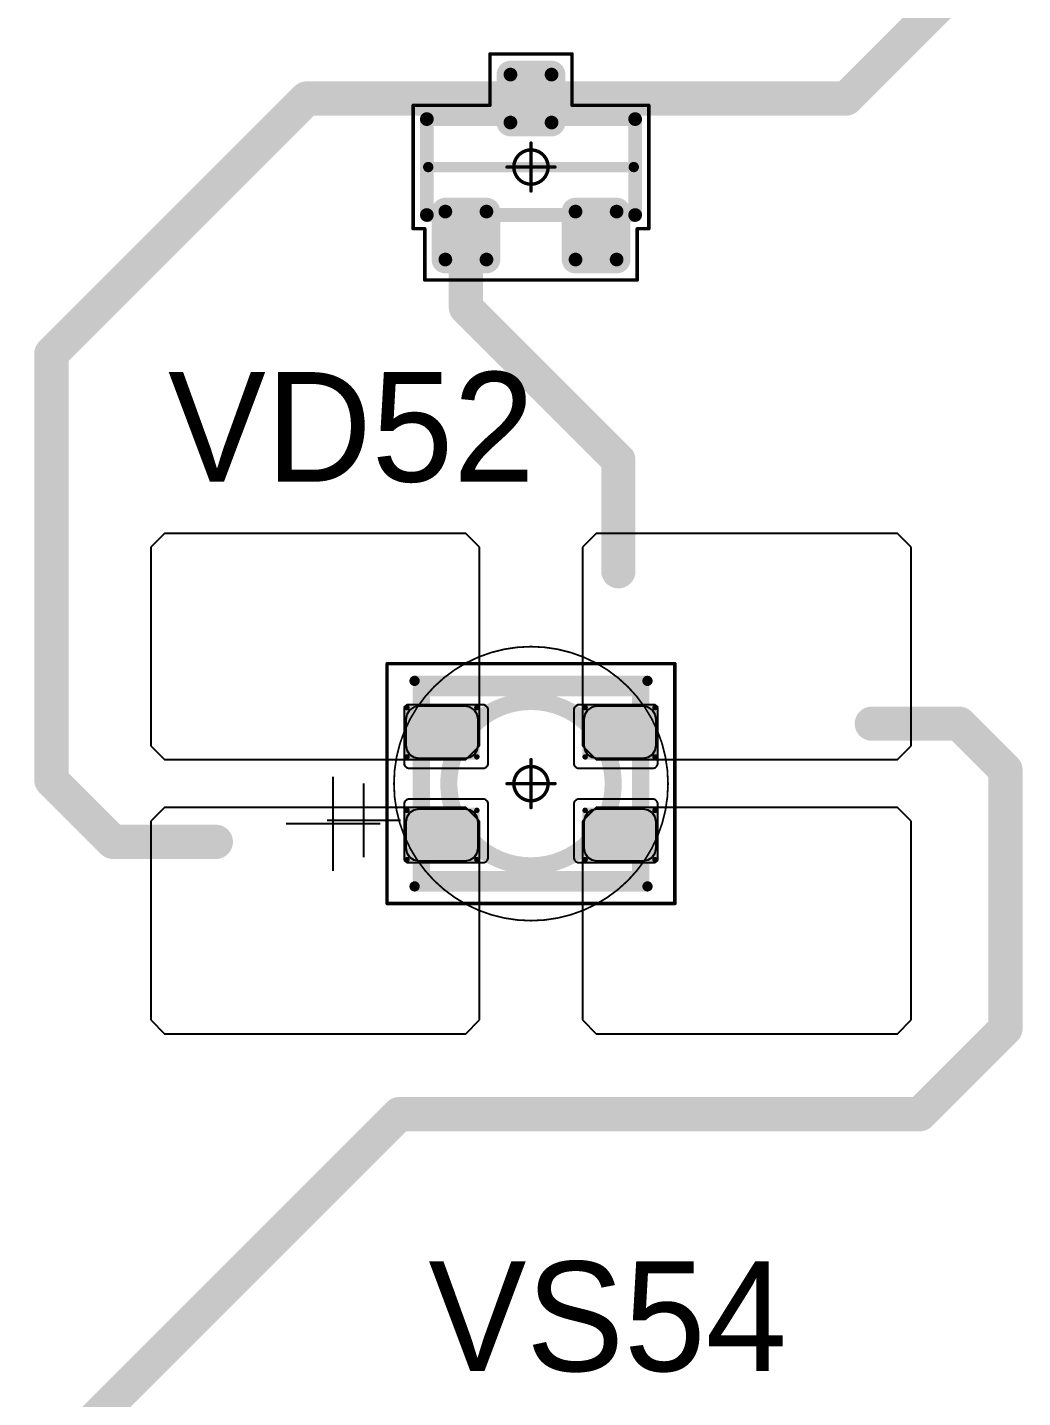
# Model space of a CAD drawing. Header units: millimetres. Extents: x 0 to 400, y 0 to 514.
# Drawn here: x 212.65 to 227.17, y 463.54 to 483.54 of the extents above; entities that cross this region are included whole.
import ezdxf

# ---------------------------------------------------------------- set-up
doc = ezdxf.new("R2010")
doc.units = ezdxf.units.MM
for name, color, linetype in [('Mechanical13', 56, 'Continuous'), ('Mechanical15', 56, 'Continuous'), ('Mechanical2', 216, 'Continuous'), ('TopLayer', 1, 'Continuous'), ('TopOverlay', 2, 'Continuous'), ('TopPaste', 8, 'Continuous'), ('TopSolder', 216, 'Continuous')]:
    doc.layers.add(name, color=color, linetype=linetype)

# ---------------------------------------------------------------- blocks, each defined once
blk = doc.blocks.new('SOT23_130')
at = {"layer": 'Mechanical13', "const_width": 0.2}
for points in [[(-0.7, 1.52), (0.7, 1.52)], [(-0.7, 1.52), (-0.7, -1.52)], [(0.7, 1.52), (0.7, -1.52)], [(-0.7, -1.52), (0.7, -1.52)]]:
    blk.add_lwpolyline(points, dxfattribs=at)
at = {"layer": 'Mechanical13', "const_width": 0.1}
for points in [[(-0.75, 1.52, 1), (-0.65, 1.52, 1)], [(-0.75, 1.52, 1), (-0.65, 1.52, 1)], [(0.65, 1.52, 1), (0.75, 1.52, 1)], [(0.65, 1.52, 1), (0.75, 1.52, 1)], [(-0.75, -1.52, 1), (-0.65, -1.52, 1)], [(-0.75, -1.52, 1), (-0.65, -1.52, 1)], [(0.65, -1.52, 1), (0.75, -1.52, 1)], [(0.65, -1.52, 1), (0.75, -1.52, 1)]]:
    blk.add_lwpolyline(points, format="xyb", close=True, dxfattribs=at)
at = {"layer": 'Mechanical15', "const_width": 0.05}
for points in [[(-0.9, 1.72), (-0.9, 1.55)], [(-0.9, 1.72), (0.9, 1.72)], [(0.9, 1.72), (0.9, 0.6)], [(-1.65, 1.55), (-1.65, -1.55)], [(-1.65, 1.55), (-0.9, 1.55)], [(0.9, 0.6), (1.65, 0.6)], [(1.65, 0.6), (1.65, -0.6)], [(0, 0.35), (0, -0.35)], [(-0.35, 0), (0.35, 0)], [(0.9, -0.6), (1.65, -0.6)], [(0.9, -0.6), (0.9, -1.72)], [(-1.65, -1.55), (-0.9, -1.55)], [(-0.9, -1.55), (-0.9, -1.72)], [(-0.9, -1.72), (0.9, -1.72)]]:
    blk.add_lwpolyline(points, dxfattribs=at)
at = {"layer": 'Mechanical15'}
for points, const_width in [([(-0.913, 1.72, 1), (-0.888, 1.72, 1)], 0.025), ([(-0.913, 1.72, 1), (-0.888, 1.72, 1)], 0.025), ([(0.888, 1.72, 1), (0.913, 1.72, 1)], 0.025), ([(0.888, 1.72, 1), (0.913, 1.72, 1)], 0.025), ([(-1.662, 1.55, 1), (-1.637, 1.55, 1)], 0.025), ([(-1.662, 1.55, 1), (-1.637, 1.55, 1)], 0.025), ([(-0.913, 1.55, 1), (-0.888, 1.55, 1)], 0.025), ([(-0.913, 1.55, 1), (-0.888, 1.55, 1)], 0.025), ([(0.888, 0.6, 1), (0.913, 0.6, 1)], 0.025), ([(0.888, 0.6, 1), (0.913, 0.6, 1)], 0.025), ([(1.637, 0.6, 1), (1.662, 0.6, 1)], 0.025), ([(1.637, 0.6, 1), (1.662, 0.6, 1)], 0.025), ([(0.25, 0, 1), (-0.25, 0, 1)], 0.05), ([(-0.012, 0.35, 1), (0.012, 0.35, 1)], 0.025), ([(-0.362, 0, 1), (-0.337, 0, 1)], 0.025), ([(-0.262, 0, 1), (-0.238, 0, 1)], 0.025), ([(0.238, 0, 1), (0.262, 0, 1)], 0.025), ([(0.337, 0, 1), (0.362, 0, 1)], 0.025), ([(-0.012, -0.35, 1), (0.012, -0.35, 1)], 0.025), ([(0.888, -0.6, 1), (0.913, -0.6, 1)], 0.025), ([(0.888, -0.6, 1), (0.913, -0.6, 1)], 0.025), ([(1.637, -0.6, 1), (1.662, -0.6, 1)], 0.025), ([(1.637, -0.6, 1), (1.662, -0.6, 1)], 0.025), ([(-1.662, -1.55, 1), (-1.637, -1.55, 1)], 0.025), ([(-1.662, -1.55, 1), (-1.637, -1.55, 1)], 0.025), ([(-0.913, -1.55, 1), (-0.888, -1.55, 1)], 0.025), ([(-0.913, -1.55, 1), (-0.888, -1.55, 1)], 0.025), ([(-0.913, -1.72, 1), (-0.888, -1.72, 1)], 0.025), ([(-0.913, -1.72, 1), (-0.888, -1.72, 1)], 0.025), ([(0.888, -1.72, 1), (0.913, -1.72, 1)], 0.025), ([(0.888, -1.72, 1), (0.913, -1.72, 1)], 0.025)]:
    blk.add_lwpolyline(points, format="xyb", close=True, dxfattribs=dict(at, const_width=const_width))
at = {"layer": 'TopLayer', "const_width": 0.1}
for points in [[(-1.4, 1.25, 1), (-1.3, 1.25, 1)], [(-0.7, 1.25, 1), (-0.6, 1.25, 1)], [(-1.4, 0.65, 1), (-1.3, 0.65, 1)], [(-0.7, 0.65, 1), (-0.6, 0.65, 1)], [(0.6, 0.3, 1), (0.7, 0.3, 1)], [(1.3, 0.3, 1), (1.4, 0.3, 1)], [(0.6, -0.3, 1), (0.7, -0.3, 1)], [(1.3, -0.3, 1), (1.4, -0.3, 1)], [(-1.4, -0.65, 1), (-1.3, -0.65, 1)], [(-0.7, -0.65, 1), (-0.6, -0.65, 1)], [(-1.4, -1.25, 1), (-1.3, -1.25, 1)], [(-0.7, -1.25, 1), (-0.6, -1.25, 1)]]:
    blk.add_lwpolyline(points, format="xyb", close=True, dxfattribs=at)
at = {"layer": 'TopLayer'}
for points in [[(-1.45, 1.25), (-1.45, 0.65), (-0.55, 1.25), (-0.55, 0.65)], [(-1.35, 1.35), (-1.35, 0.55), (-0.65, 1.35), (-0.65, 0.55)], [(0.65, 0.4), (0.65, -0.4), (1.35, 0.4), (1.35, -0.4)], [(0.55, 0.3), (0.55, -0.3), (1.45, 0.3), (1.45, -0.3)], [(-1.35, -0.55), (-1.35, -1.35), (-0.65, -0.55), (-0.65, -1.35)], [(-1.45, -0.65), (-1.45, -1.25), (-0.55, -0.65), (-0.55, -1.25)]]:
    blk.add_solid(points, dxfattribs=at)
at = {"layer": 'TopOverlay', "const_width": 0.15}
blk.add_lwpolyline([(0, 1.5), (0, -1.5)], dxfattribs=at)
at = {"layer": 'TopOverlay', "const_width": 0.075}
for points in [[(-0.038, 1.5, 1), (0.038, 1.5, 1)], [(-0.038, -1.5, 1), (0.038, -1.5, 1)]]:
    blk.add_lwpolyline(points, format="xyb", close=True, dxfattribs=at)
at = {"layer": 'TopPaste', "const_width": 0.075}
for points in [[(-1.387, 1.25, 1), (-1.313, 1.25, 1)], [(-0.687, 1.25, 1), (-0.613, 1.25, 1)], [(-1.387, 0.65, 1), (-1.313, 0.65, 1)], [(-0.687, 0.65, 1), (-0.613, 0.65, 1)], [(0.613, 0.3, 1), (0.687, 0.3, 1)], [(1.313, 0.3, 1), (1.387, 0.3, 1)], [(0.613, -0.3, 1), (0.687, -0.3, 1)], [(1.313, -0.3, 1), (1.387, -0.3, 1)], [(-1.387, -0.65, 1), (-1.313, -0.65, 1)], [(-0.687, -0.65, 1), (-0.613, -0.65, 1)], [(-1.387, -1.25, 1), (-1.313, -1.25, 1)], [(-0.687, -1.25, 1), (-0.613, -1.25, 1)]]:
    blk.add_lwpolyline(points, format="xyb", close=True, dxfattribs=at)
at = {"layer": 'TopPaste'}
for points in [[(-1.425, 1.25), (-1.425, 0.65), (-0.575, 1.25), (-0.575, 0.65)], [(-1.35, 1.325), (-1.35, 0.575), (-0.65, 1.325), (-0.65, 0.575)], [(0.575, 0.3), (0.575, -0.3), (1.425, 0.3), (1.425, -0.3)], [(0.65, 0.375), (0.65, -0.375), (1.35, 0.375), (1.35, -0.375)], [(-1.35, -0.575), (-1.35, -1.325), (-0.65, -0.575), (-0.65, -1.325)], [(-1.425, -0.65), (-1.425, -1.25), (-0.575, -0.65), (-0.575, -1.25)]]:
    blk.add_solid(points, dxfattribs=at)
at = {"layer": 'TopSolder', "const_width": 0.202}
for points in [[(-1.451, 1.25, 1), (-1.249, 1.25, 1)], [(-0.751, 1.25, 1), (-0.549, 1.25, 1)], [(-1.451, 0.65, 1), (-1.249, 0.65, 1)], [(-0.751, 0.65, 1), (-0.549, 0.65, 1)], [(0.549, 0.3, 1), (0.751, 0.3, 1)], [(1.249, 0.3, 1), (1.451, 0.3, 1)], [(0.549, -0.3, 1), (0.751, -0.3, 1)], [(1.249, -0.3, 1), (1.451, -0.3, 1)], [(-1.451, -0.65, 1), (-1.249, -0.65, 1)], [(-0.751, -0.65, 1), (-0.549, -0.65, 1)], [(-1.451, -1.25, 1), (-1.249, -1.25, 1)], [(-0.751, -1.25, 1), (-0.549, -1.25, 1)]]:
    blk.add_lwpolyline(points, format="xyb", close=True, dxfattribs=at)
at = {"layer": 'TopSolder'}
for points in [[(-1.35, 1.452), (-1.35, 0.448), (-0.65, 1.452), (-0.65, 0.448)], [(-1.552, 1.25), (-1.552, 0.65), (-0.448, 1.25), (-0.448, 0.65)], [(0.65, 0.502), (0.65, -0.502), (1.35, 0.502), (1.35, -0.502)], [(0.448, 0.3), (0.448, -0.3), (1.552, 0.3), (1.552, -0.3)], [(-1.35, -0.448), (-1.35, -1.452), (-0.65, -0.448), (-0.65, -1.452)], [(-1.552, -0.65), (-1.552, -1.25), (-0.448, -0.65), (-0.448, -1.25)]]:
    blk.add_solid(points, dxfattribs=at)
blk = doc.blocks.new('E65F_303')
at = {"layer": 'Mechanical13'}
for p, q in [((2.441, 1.071), (2.441, 0)), ((1.905, 0.536), (2.976, 0.536))]:
    blk.add_line(p, q, dxfattribs=at)
at = {"layer": 'Mechanical13', "const_width": 0.25}
for points in [[(-1.6, 1.4), (-1.6, -1.4)], [(1.6, 1.4), (-1.6, 1.4)], [(1.6, 1.4), (1.6, -1.4)], [(1.6, -1.4), (-1.6, -1.4)]]:
    blk.add_lwpolyline(points, dxfattribs=at)
at = {"layer": 'Mechanical13'}
for points, const_width in [([(-1.663, 1.4, 1), (-1.538, 1.4, 1)], 0.125), ([(-1.663, 1.4, 1), (-1.538, 1.4, 1)], 0.125), ([(1.537, 1.4, 1), (1.662, 1.4, 1)], 0.125), ([(1.537, 1.4, 1), (1.662, 1.4, 1)], 0.125), ([(1.2, 0, 1), (-1.2, 0, 1)], 0.25), ([(-1.263, 0, 1), (-1.138, 0, 1)], 0.125), ([(1.137, 0, 1), (1.262, 0, 1)], 0.125), ([(-1.663, -1.4, 1), (-1.538, -1.4, 1)], 0.125), ([(-1.663, -1.4, 1), (-1.538, -1.4, 1)], 0.125), ([(1.537, -1.4, 1), (1.662, -1.4, 1)], 0.125), ([(1.537, -1.4, 1), (1.662, -1.4, 1)], 0.125)]:
    blk.add_lwpolyline(points, format="xyb", close=True, dxfattribs=dict(at, const_width=const_width))
at = {"layer": 'Mechanical15', "const_width": 0.05}
for points in [[(2.1, 1.75), (-2.1, 1.75)], [(-2.1, 1.75), (-2.1, -1.75)], [(2.1, 1.75), (2.1, -1.75)], [(0, 0.35), (0, -0.35)], [(0, 0.35), (0, -0.35)], [(0.35, 0), (-0.35, 0)], [(0.35, 0), (-0.35, 0)], [(2.1, -1.75), (-2.1, -1.75)]]:
    blk.add_lwpolyline(points, dxfattribs=at)
at = {"layer": 'Mechanical15'}
for points, const_width in [([(-2.113, 1.75, 1), (-2.088, 1.75, 1)], 0.025), ([(-2.113, 1.75, 1), (-2.088, 1.75, 1)], 0.025), ([(2.087, 1.75, 1), (2.112, 1.75, 1)], 0.025), ([(2.087, 1.75, 1), (2.112, 1.75, 1)], 0.025), ([(0.25, 0, 1), (-0.25, 0, 1)], 0.05), ([(0.25, 0, 1), (-0.25, 0, 1)], 0.05), ([(-0.013, 0.35, 1), (0.012, 0.35, 1)], 0.025), ([(-0.013, 0.35, 1), (0.012, 0.35, 1)], 0.025), ([(-0.363, 0, 1), (-0.338, 0, 1)], 0.025), ([(-0.363, 0, 1), (-0.338, 0, 1)], 0.025), ([(-0.263, 0, 1), (-0.238, 0, 1)], 0.025), ([(-0.263, 0, 1), (-0.238, 0, 1)], 0.025), ([(0.237, 0, 1), (0.262, 0, 1)], 0.025), ([(0.237, 0, 1), (0.262, 0, 1)], 0.025), ([(0.337, 0, 1), (0.362, 0, 1)], 0.025), ([(0.337, 0, 1), (0.362, 0, 1)], 0.025), ([(-0.013, -0.35, 1), (0.012, -0.35, 1)], 0.025), ([(-0.013, -0.35, 1), (0.012, -0.35, 1)], 0.025), ([(-2.113, -1.75, 1), (-2.088, -1.75, 1)], 0.025), ([(-2.113, -1.75, 1), (-2.088, -1.75, 1)], 0.025), ([(2.087, -1.75, 1), (2.112, -1.75, 1)], 0.025), ([(2.087, -1.75, 1), (2.112, -1.75, 1)], 0.025)]:
    blk.add_lwpolyline(points, format="xyb", close=True, dxfattribs=dict(at, const_width=const_width))
at = {"layer": 'TopLayer'}
for p, q in [((-5.35, 3.65), (-5.55, 3.45)), ((-0.95, 3.65), (-5.35, 3.65)), ((-5.35, 3.65), (-5.35, 3.65)), ((-0.75, 3.45), (-0.95, 3.65)), ((0.95, 3.65), (0.75, 3.45)), ((5.35, 3.65), (0.95, 3.65)), ((0.95, 3.65), (0.95, 3.65)), ((5.55, 3.45), (5.35, 3.65)), ((-5.55, 3.45), (-5.55, 3.45)), ((-5.55, 3.45), (-5.55, 0.55)), ((-0.75, 0.55), (-0.75, 3.45)), ((0.75, 3.45), (0.75, 3.45)), ((0.75, 3.45), (0.75, 0.55)), ((5.55, 0.55), (5.55, 3.45)), ((-5.55, 0.55), (-5.35, 0.35)), ((-0.95, 0.35), (-0.75, 0.55)), ((0.75, 0.55), (0.95, 0.35)), ((5.35, 0.35), (5.55, 0.55)), ((-5.35, 0.35), (-0.95, 0.35)), ((0.95, 0.35), (5.35, 0.35)), ((-5.35, -0.35), (-5.55, -0.55)), ((-0.95, -0.35), (-5.35, -0.35)), ((-5.35, -0.35), (-5.35, -0.35)), ((-0.75, -0.55), (-0.95, -0.35)), ((0.95, -0.35), (0.75, -0.55)), ((5.35, -0.35), (0.95, -0.35)), ((0.95, -0.35), (0.95, -0.35)), ((5.55, -0.55), (5.35, -0.35)), ((-5.55, -0.55), (-5.55, -0.55)), ((-5.55, -0.55), (-5.55, -3.45)), ((-0.75, -3.45), (-0.75, -0.55)), ((0.75, -0.55), (0.75, -0.55)), ((0.75, -0.55), (0.75, -3.45)), ((5.55, -3.45), (5.55, -0.55)), ((-5.55, -3.45), (-5.35, -3.65)), ((-0.95, -3.65), (-0.75, -3.45)), ((0.75, -3.45), (0.95, -3.65)), ((5.35, -3.65), (5.55, -3.45)), ((-5.35, -3.65), (-0.95, -3.65)), ((0.95, -3.65), (5.35, -3.65))]:
    blk.add_line(p, q, dxfattribs=at)
at = {"layer": 'TopLayer', "const_width": 0.04}
for points in [[(-1.83, 1.11, 1), (-1.79, 1.11, 1)], [(-0.81, 1.11, 1), (-0.77, 1.11, 1)], [(0.77, 1.11, 1), (0.81, 1.11, 1)], [(1.79, 1.11, 1), (1.83, 1.11, 1)], [(-1.83, 0.39, 1), (-1.79, 0.39, 1)], [(-0.81, 0.39, 1), (-0.77, 0.39, 1)], [(0.77, 0.39, 1), (0.81, 0.39, 1)], [(1.79, 0.39, 1), (1.83, 0.39, 1)], [(-1.83, -0.39, 1), (-1.79, -0.39, 1)], [(-0.81, -0.39, 1), (-0.77, -0.39, 1)], [(0.77, -0.39, 1), (0.81, -0.39, 1)], [(1.79, -0.39, 1), (1.83, -0.39, 1)], [(-1.83, -1.11, 1), (-1.79, -1.11, 1)], [(-0.81, -1.11, 1), (-0.77, -1.11, 1)], [(0.77, -1.11, 1), (0.81, -1.11, 1)], [(1.79, -1.11, 1), (1.83, -1.11, 1)]]:
    blk.add_lwpolyline(points, format="xyb", close=True, dxfattribs=at)
at = {"layer": 'TopLayer'}
for points in [[(-1.85, 1.11), (-1.85, 0.39), (-0.75, 1.11), (-0.75, 0.39)], [(-1.81, 1.15), (-1.81, 0.35), (-0.79, 1.15), (-0.79, 0.35)], [(0.75, 1.11), (0.75, 0.39), (1.85, 1.11), (1.85, 0.39)], [(0.79, 1.15), (0.79, 0.35), (1.81, 1.15), (1.81, 0.35)], [(-1.85, -0.39), (-1.85, -1.11), (-0.75, -0.39), (-0.75, -1.11)], [(-1.81, -0.35), (-1.81, -1.15), (-0.79, -0.35), (-0.79, -1.15)], [(0.75, -0.39), (0.75, -1.11), (1.85, -0.39), (1.85, -1.11)], [(0.79, -0.35), (0.79, -1.15), (1.81, -0.35), (1.81, -1.15)]]:
    blk.add_solid(points, dxfattribs=at)
at = {"layer": 'TopOverlay'}
for p, q in [((2.886, 1.271), (2.886, -0.1)), ((2.2, 0.586), (3.571, 0.586))]:
    blk.add_line(p, q, dxfattribs=at)
at = {"layer": 'TopOverlay', "const_width": 0.15}
for points in [[(1.7, 1.5), (-1.7, 1.5)], [(1.7, -1.5), (-1.7, -1.5)]]:
    blk.add_lwpolyline(points, dxfattribs=at)
at = {"layer": 'TopOverlay', "const_width": 0.075}
for points in [[(-1.738, 1.5, 1), (-1.663, 1.5, 1)], [(1.662, 1.5, 1), (1.737, 1.5, 1)], [(-1.738, -1.5, 1), (-1.663, -1.5, 1)], [(1.662, -1.5, 1), (1.737, -1.5, 1)]]:
    blk.add_lwpolyline(points, format="xyb", close=True, dxfattribs=at)
at = {"layer": 'TopPaste'}
for p, q in [((-1.814, 1.011), (-1.829, 0.938)), ((-1.773, 1.073), (-1.814, 1.011)), ((-1.711, 1.114), (-1.773, 1.073)), ((-1.638, 1.129), (-1.711, 1.114)), ((-0.963, 1.129), (-1.638, 1.129)), ((-0.889, 1.114), (-0.963, 1.129)), ((-0.827, 1.073), (-0.889, 1.114)), ((-0.786, 1.011), (-0.827, 1.073)), ((-0.771, 0.938), (-0.786, 1.011)), ((0.786, 1.011), (0.771, 0.938)), ((0.827, 1.073), (0.786, 1.011)), ((0.889, 1.114), (0.827, 1.073)), ((0.962, 1.129), (0.889, 1.114)), ((1.637, 1.129), (0.962, 1.129)), ((1.711, 1.114), (1.637, 1.129)), ((1.773, 1.073), (1.711, 1.114)), ((1.814, 1.011), (1.773, 1.073)), ((1.829, 0.938), (1.814, 1.011)), ((-1.829, 0.938), (-1.829, 0.563)), ((-0.771, 0.563), (-0.771, 0.938)), ((0.771, 0.938), (0.771, 0.563)), ((1.829, 0.563), (1.829, 0.938)), ((-1.829, 0.563), (-1.814, 0.489)), ((-1.814, 0.489), (-1.773, 0.427)), ((-1.773, 0.427), (-1.711, 0.386)), ((-0.889, 0.386), (-0.827, 0.427)), ((-0.827, 0.427), (-0.786, 0.489)), ((-0.786, 0.489), (-0.771, 0.563)), ((0.771, 0.563), (0.786, 0.489)), ((0.786, 0.489), (0.827, 0.427)), ((0.827, 0.427), (0.889, 0.386)), ((1.711, 0.386), (1.773, 0.427)), ((1.773, 0.427), (1.814, 0.489)), ((1.814, 0.489), (1.829, 0.563)), ((-1.711, 0.386), (-1.638, 0.371)), ((-1.638, 0.371), (-0.963, 0.371)), ((-0.963, 0.371), (-0.889, 0.386)), ((0.889, 0.386), (0.962, 0.371)), ((0.962, 0.371), (1.637, 0.371)), ((1.637, 0.371), (1.711, 0.386)), ((-1.711, -0.386), (-1.773, -0.427)), ((-1.638, -0.371), (-1.711, -0.386)), ((-0.963, -0.371), (-1.638, -0.371)), ((-0.889, -0.386), (-0.963, -0.371)), ((-0.827, -0.427), (-0.889, -0.386)), ((0.889, -0.386), (0.827, -0.427)), ((0.962, -0.371), (0.889, -0.386)), ((1.637, -0.371), (0.962, -0.371)), ((1.711, -0.386), (1.637, -0.371)), ((1.773, -0.427), (1.711, -0.386)), ((-1.814, -0.489), (-1.829, -0.563)), ((-1.829, -0.563), (-1.829, -0.938)), ((-1.773, -0.427), (-1.814, -0.489)), ((-0.786, -0.489), (-0.827, -0.427)), ((-0.771, -0.563), (-0.786, -0.489)), ((-0.771, -0.938), (-0.771, -0.563)), ((0.786, -0.489), (0.771, -0.563)), ((0.771, -0.563), (0.771, -0.938)), ((0.827, -0.427), (0.786, -0.489)), ((1.814, -0.489), (1.773, -0.427)), ((1.829, -0.563), (1.814, -0.489)), ((1.829, -0.938), (1.829, -0.563)), ((-1.829, -0.938), (-1.814, -1.011)), ((-0.786, -1.011), (-0.771, -0.938)), ((0.771, -0.938), (0.786, -1.011)), ((1.814, -1.011), (1.829, -0.938)), ((-1.814, -1.011), (-1.773, -1.073)), ((-1.773, -1.073), (-1.711, -1.114)), ((-1.711, -1.114), (-1.638, -1.129)), ((-1.638, -1.129), (-0.963, -1.129)), ((-0.963, -1.129), (-0.889, -1.114)), ((-0.889, -1.114), (-0.827, -1.073)), ((-0.827, -1.073), (-0.786, -1.011)), ((0.786, -1.011), (0.827, -1.073)), ((0.827, -1.073), (0.889, -1.114)), ((0.889, -1.114), (0.962, -1.129)), ((0.962, -1.129), (1.637, -1.129)), ((1.637, -1.129), (1.711, -1.114)), ((1.711, -1.114), (1.773, -1.073)), ((1.773, -1.073), (1.814, -1.011))]:
    blk.add_line(p, q, dxfattribs=at)
at = {"layer": 'TopSolder'}
for p, q in [((-1.842, 1.129), (-1.85, 1.111)), ((-1.85, 1.111), (-1.85, 1.101)), ((-1.85, 1.101), (-1.85, 1.101)), ((-1.85, 1.101), (-1.85, 0.301)), ((-1.828, 1.143), (-1.842, 1.129)), ((-1.81, 1.151), (-1.828, 1.143)), ((-1.8, 1.151), (-1.81, 1.151)), ((-0.7, 1.151), (-1.8, 1.151)), ((-0.685, 1.151), (-0.7, 1.151)), ((-0.7, 1.151), (-0.7, 1.151)), ((-0.658, 1.139), (-0.685, 1.151)), ((-0.636, 1.118), (-0.658, 1.139)), ((-0.625, 1.09), (-0.636, 1.118)), ((-0.625, 1.076), (-0.625, 1.09)), ((-0.625, 0.301), (-0.625, 1.076)), ((0.636, 1.118), (0.625, 1.09)), ((0.625, 1.09), (0.625, 1.076)), ((0.625, 1.076), (0.625, 1.076)), ((0.625, 1.076), (0.625, 0.301)), ((0.657, 1.139), (0.636, 1.118)), ((0.685, 1.151), (0.657, 1.139)), ((0.7, 1.151), (0.685, 1.151)), ((1.8, 1.151), (0.7, 1.151)), ((1.81, 1.151), (1.8, 1.151)), ((1.8, 1.151), (1.8, 1.151)), ((1.828, 1.143), (1.81, 1.151)), ((1.842, 1.129), (1.828, 1.143)), ((1.85, 1.111), (1.842, 1.129)), ((1.85, 1.101), (1.85, 1.111)), ((1.85, 0.301), (1.85, 1.101)), ((-1.85, 0.301), (-1.85, 0.286)), ((-1.85, 0.286), (-1.839, 0.258)), ((-1.839, 0.258), (-1.818, 0.237)), ((-1.818, 0.237), (-1.79, 0.226)), ((-1.79, 0.226), (-1.775, 0.226)), ((-1.775, 0.226), (-1.775, 0.226)), ((-1.775, 0.226), (-0.7, 0.226)), ((-0.7, 0.226), (-0.685, 0.226)), ((-0.685, 0.226), (-0.658, 0.237)), ((-0.658, 0.237), (-0.636, 0.258)), ((-0.636, 0.258), (-0.625, 0.286)), ((-0.625, 0.286), (-0.625, 0.301)), ((-0.625, 0.301), (-0.625, 0.301)), ((0.625, 0.301), (0.625, 0.286)), ((0.625, 0.286), (0.636, 0.258)), ((0.636, 0.258), (0.657, 0.237)), ((0.657, 0.237), (0.685, 0.226)), ((0.685, 0.226), (0.7, 0.226)), ((0.7, 0.226), (0.7, 0.226)), ((0.7, 0.226), (1.775, 0.226)), ((1.775, 0.226), (1.79, 0.226)), ((1.79, 0.226), (1.817, 0.237)), ((1.817, 0.237), (1.839, 0.258)), ((1.839, 0.258), (1.85, 0.286)), ((1.85, 0.286), (1.85, 0.301)), ((1.85, 0.301), (1.85, 0.301)), ((-1.839, -0.257), (-1.85, -0.285)), ((-1.85, -0.285), (-1.85, -0.299)), ((-1.85, -0.299), (-1.85, -0.299)), ((-1.85, -0.299), (-1.85, -1.099)), ((-1.818, -0.236), (-1.839, -0.257)), ((-1.79, -0.224), (-1.818, -0.236)), ((-1.775, -0.224), (-1.79, -0.224)), ((-0.7, -0.224), (-1.775, -0.224)), ((-0.685, -0.224), (-0.7, -0.224)), ((-0.7, -0.224), (-0.7, -0.224)), ((-0.658, -0.236), (-0.685, -0.224)), ((-0.636, -0.257), (-0.658, -0.236)), ((-0.625, -0.285), (-0.636, -0.257)), ((-0.625, -0.299), (-0.625, -0.285)), ((-0.625, -1.074), (-0.625, -0.299)), ((0.636, -0.257), (0.625, -0.285)), ((0.625, -0.285), (0.625, -0.299)), ((0.625, -0.299), (0.625, -0.299)), ((0.625, -0.299), (0.625, -1.074)), ((0.657, -0.236), (0.636, -0.257)), ((0.685, -0.224), (0.657, -0.236)), ((0.7, -0.224), (0.685, -0.224)), ((1.775, -0.224), (0.7, -0.224)), ((1.79, -0.224), (1.775, -0.224)), ((1.775, -0.224), (1.775, -0.224)), ((1.817, -0.236), (1.79, -0.224)), ((1.839, -0.257), (1.817, -0.236)), ((1.85, -0.285), (1.839, -0.257)), ((1.85, -0.299), (1.85, -0.285)), ((1.85, -1.099), (1.85, -0.299)), ((-1.85, -1.099), (-1.85, -1.109)), ((-1.85, -1.109), (-1.842, -1.128)), ((-1.842, -1.128), (-1.828, -1.142)), ((-1.828, -1.142), (-1.81, -1.149)), ((-1.81, -1.149), (-1.8, -1.149)), ((-1.8, -1.149), (-0.7, -1.149)), ((-1.8, -1.149), (-1.8, -1.149)), ((-0.7, -1.149), (-0.685, -1.149)), ((-0.685, -1.149), (-0.658, -1.138)), ((-0.658, -1.138), (-0.636, -1.117)), ((-0.636, -1.117), (-0.625, -1.089)), ((-0.625, -1.089), (-0.625, -1.074)), ((-0.625, -1.074), (-0.625, -1.074)), ((0.625, -1.074), (0.625, -1.089)), ((0.625, -1.089), (0.636, -1.117)), ((0.636, -1.117), (0.657, -1.138)), ((0.657, -1.138), (0.685, -1.149)), ((0.685, -1.149), (0.7, -1.149)), ((0.7, -1.149), (1.8, -1.149)), ((0.7, -1.149), (0.7, -1.149)), ((1.8, -1.149), (1.81, -1.149)), ((1.81, -1.149), (1.828, -1.142)), ((1.828, -1.142), (1.842, -1.128)), ((1.842, -1.128), (1.85, -1.109)), ((1.85, -1.109), (1.85, -1.099)), ((1.85, -1.099), (1.85, -1.099))]:
    blk.add_line(p, q, dxfattribs=at)

msp = doc.modelspace()

# ---------------------------------------------------------------- linework, layer by layer
at = {"layer": 'Mechanical2'}
for points, const_width in [([(222, 472.5, 1), (218, 472.5, 1)], 0.0254), ([(220, 474.5, 1), (220, 474.5, 1)], 0.0005), ([(217.994, 472.5, 1), (218.006, 472.5, 1)], 0.0127), ([(218, 472.5, 1), (218, 472.5, 1)], 0.0005), ([(221.994, 472.5, 1), (222.006, 472.5, 1)], 0.0127), ([(222, 472.5, 1), (222, 472.5, 1)], 0.0005), ([(220, 470.5, 1), (220, 470.5, 1)], 0.0005)]:
    msp.add_lwpolyline(points, format="xyb", close=True, dxfattribs=dict(at, const_width=const_width))
at = {"layer": 'Mechanical2', "const_width": 0.001}
for points in [[(220, 470.5), (220, 474.5)], [(218, 472.5), (222, 472.5)]]:
    msp.add_lwpolyline(points, dxfattribs=at)
at = {"layer": 'TopLayer', "const_width": 0.5}
for points in [[(224.6, 482.5), (226.7, 484.6)], [(213, 478.775), (216.725, 482.5)], [(216.725, 482.5), (220, 482.5)], [(220, 482.5), (224.6, 482.5)], [(219.05, 479.45), (219.05, 480.5)], [(219.05, 479.45), (221.275, 477.225)], [(213, 472.55), (213, 478.775)], [(221.275, 475.6), (221.275, 477.225)], [(224.975, 473.375), (226.25, 473.375)], [(226.25, 473.375), (226.925, 472.7)], [(213, 472.55), (213.9, 471.65)], [(226.925, 468.925), (226.925, 472.7)], [(213.9, 471.65), (215.4, 471.65)], [(225.675, 467.675), (226.925, 468.925)], [(212.9, 462.5), (218.075, 467.675)], [(218.075, 467.675), (225.675, 467.675)]]:
    msp.add_lwpolyline(points, dxfattribs=at)
at = {"layer": 'TopLayer', "const_width": 0.25}
for points in [[(216.6, 482.5, 1), (216.85, 482.5, 1)], [(216.6, 482.5, 1), (216.85, 482.5, 1)], [(219.875, 482.5, 1), (220.125, 482.5, 1)], [(219.875, 482.5, 1), (220.125, 482.5, 1)], [(224.475, 482.5, 1), (224.725, 482.5, 1)], [(224.475, 482.5, 1), (224.725, 482.5, 1)], [(218.925, 480.5, 1), (219.175, 480.5, 1)], [(218.925, 479.45, 1), (219.175, 479.45, 1)], [(218.925, 479.45, 1), (219.175, 479.45, 1)], [(212.875, 478.775, 1), (213.125, 478.775, 1)], [(212.875, 478.775, 1), (213.125, 478.775, 1)], [(221.15, 477.225, 1), (221.4, 477.225, 1)], [(221.15, 477.225, 1), (221.4, 477.225, 1)], [(221.15, 475.6, 1), (221.4, 475.6, 1)], [(224.85, 473.375, 1), (225.1, 473.375, 1)], [(226.125, 473.375, 1), (226.375, 473.375, 1)], [(226.125, 473.375, 1), (226.375, 473.375, 1)], [(212.875, 472.55, 1), (213.125, 472.55, 1)], [(212.875, 472.55, 1), (213.125, 472.55, 1)], [(226.8, 472.7, 1), (227.05, 472.7, 1)], [(226.8, 472.7, 1), (227.05, 472.7, 1)], [(213.775, 471.65, 1), (214.025, 471.65, 1)], [(213.775, 471.65, 1), (214.025, 471.65, 1)], [(215.275, 471.65, 1), (215.525, 471.65, 1)], [(226.8, 468.925, 1), (227.05, 468.925, 1)], [(226.8, 468.925, 1), (227.05, 468.925, 1)], [(217.95, 467.675, 1), (218.2, 467.675, 1)], [(217.95, 467.675, 1), (218.2, 467.675, 1)], [(225.55, 467.675, 1), (225.8, 467.675, 1)], [(225.55, 467.675, 1), (225.8, 467.675, 1)]]:
    msp.add_lwpolyline(points, format="xyb", close=True, dxfattribs=at)

# ---------------------------------------------------------------- block references
for name, p, rotation in [('SOT23_130', (220, 481.5), 90), ('E65F_303', (220, 472.5), 180)]:
    msp.add_blockref(name, p, dxfattribs=dict(rotation=rotation))

# ---------------------------------------------------------------- texts
at = {"layer": 'TopOverlay'}
for s, p in [('VD52', (214.703, 476.908)), ('VS54', (218.504, 463.925))]:
    msp.add_text(s, height=1.6, dxfattribs=at).set_placement(p)

doc.saveas('drawing.dxf')
